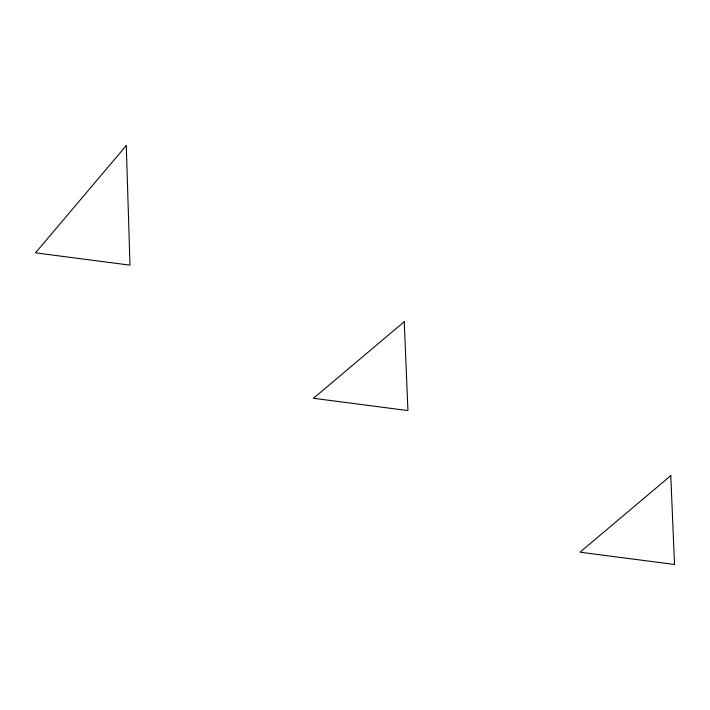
<?xml version="1.0" encoding="UTF-8"?>
<svg xmlns="http://www.w3.org/2000/svg" width="710" height="710" viewBox="0 0 710 710"><rect width="100%" height="100%" fill="white"/><g stroke="black" fill="none" stroke-linecap="round" stroke-linejoin="round"><path stroke-width="1.06" d="M126.282 145.523L35.5 252.849L129.992 265.141L126.282 145.523M404.238 321.736L313.456 398.283L407.948 410.584L404.238 321.736M670.79 475.638L580.008 552.185L674.5 564.477L670.79 475.638"/></g></svg>
